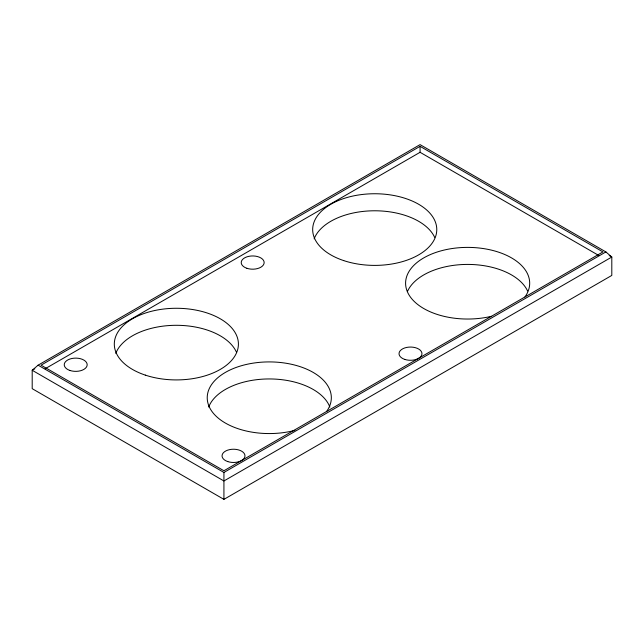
<?xml version="1.0" encoding="UTF-8"?>
<svg xmlns="http://www.w3.org/2000/svg" width="644" height="644" viewBox="0 0 644 644"><rect width="100%" height="100%" fill="white"/><g stroke="black" fill="none" stroke-linecap="round" stroke-linejoin="round"><path stroke-width="0.97" d="M38.101 365.172L32.2 370.276L32.2 388.67L223.927 499.366L611.8 275.423L611.8 257.037L605.899 251.925L420.073 144.634L38.101 365.172L223.927 472.454L605.899 251.925M34.808 368.771L32.2 370.276L223.927 480.971L611.8 257.037L609.2 255.531M420.073 146.341L41.047 365.172L223.927 470.756L602.953 251.925L420.073 146.341L420.073 152.298L45.136 368.771M420.073 152.298L598.872 255.531M223.927 472.454L223.927 499.366M294.888 430.369A62.049 35.823 0 0 1 207.948 403.184A62.049 35.823 0 0 1 276.703 362.17A62.049 35.823 0 0 1 326.605 411.452M491.38 316.309A62.049 35.823 0 0 1 406.123 287.892A62.049 35.823 0 0 1 475.739 247.698A62.049 35.823 0 0 1 524.965 296.924M314.143 238.852A62.049 35.823 0 0 1 373.367 210.789A62.049 35.823 0 0 1 434.66 237.33M407.7 290.975A62.049 35.823 0 0 1 467.641 264.418A62.049 35.823 0 0 1 527.573 290.975M208.696 407.016A62.049 35.823 0 0 1 269.273 378.946A62.049 35.823 0 0 1 329.857 407.016M115.783 353.371A62.049 35.823 0 0 1 175.007 325.309A62.049 35.823 0 0 1 236.3 351.857M227.775 461.587A11.471 6.625 0 0 0 244.986 455.855A11.471 6.625 0 0 0 227.775 450.116A11.471 6.625 0 0 0 227.775 461.587M69.971 370.477A11.471 6.625 0 0 0 87.181 364.746A11.471 6.625 0 0 0 69.971 359.006A11.471 6.625 0 0 0 69.971 370.477M246.95 268.307A11.471 6.625 0 0 0 264.153 262.567A11.471 6.625 0 0 0 246.95 256.835A11.471 6.625 0 0 0 246.95 268.307M404.754 359.408A11.471 6.625 0 0 0 421.957 353.677A11.471 6.625 0 0 0 404.754 347.937A11.471 6.625 0 0 0 404.754 359.408M145.335 375.122A62.049 35.823 0 0 0 238.409 344.097A62.049 35.823 0 0 0 145.335 313.073A62.049 35.823 0 0 0 145.335 375.122M343.703 260.595A62.049 35.823 0 0 0 436.777 229.57A62.049 35.823 0 0 0 343.703 198.545A62.049 35.823 0 0 0 343.703 260.595"/></g></svg>
